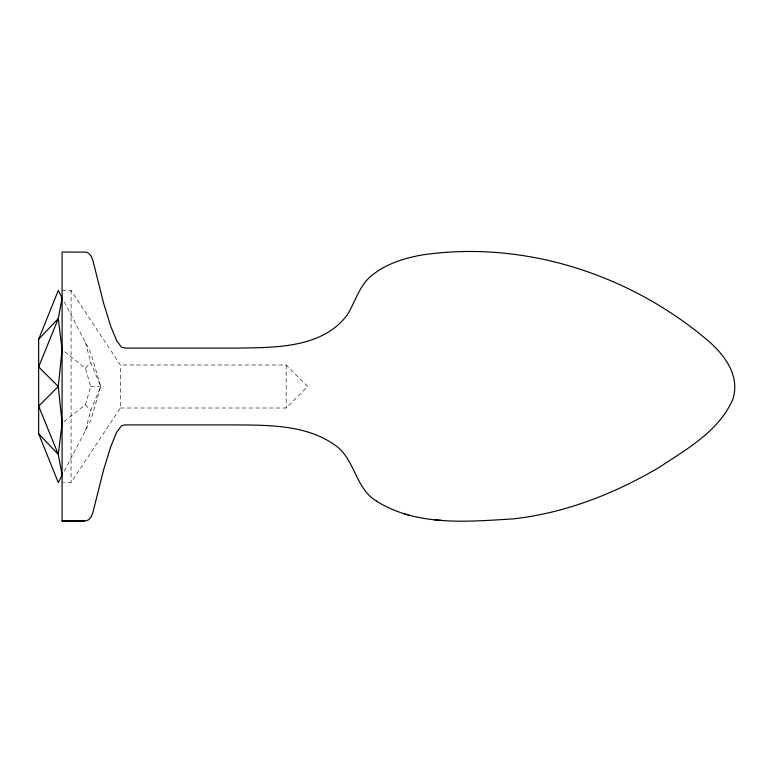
<?xml version="1.0" encoding="UTF-8"?>
<svg xmlns="http://www.w3.org/2000/svg" width="773" height="773" viewBox="0 0 773 773"><rect width="100%" height="100%" fill="white"/><g stroke="black" fill="none" stroke-linecap="round" stroke-linejoin="round"><path stroke-width="0.58" stroke-dasharray="3.87 2.9" d="M85.484 430.493L90.654 410.608L100.77 386.5L90.654 352.401L63.695 300.823M63.975 421.768L85.484 404.723L90.654 386.5L85.484 368.277L63.975 351.232M85.484 342.507L90.654 362.392L100.77 386.5L90.654 420.599L63.695 472.177M62.101 290.464L71.068 290.464L120.366 364.991L120.366 408.009L71.068 482.536L63.222 482.536M85.484 368.277L90.654 362.392M120.366 408.009L286.184 408.009L307.702 386.5L286.184 364.991L120.366 364.991M90.654 386.5L100.77 386.5M85.484 404.723L90.654 410.608M286.184 364.991L286.184 408.009M71.068 290.464L71.068 482.536"/><path stroke-width="1.16" d="M38.65 339.231L58.284 290.464L62.101 297.779L58.284 318.592L38.65 366.924L58.284 386.5L62.101 423.246L58.284 454.408L62.101 475.221L58.284 482.536L38.65 433.769L38.65 339.231L58.284 318.592L62.101 349.754L58.284 386.5L38.65 406.076L58.284 454.408L38.65 433.769M376.625 501.184C417.053 526.577 467.578 521.63 513.04 518.886C564.763 513.214 614.206 493.841 658.828 467.578C686.521 449.335 719.19 431.044 732.852 399.197C740.853 374.364 722.591 352.285 704.532 337.743C626.845 273.352 522.587 240.19 422.068 254.955C404.859 258.095 387.408 263.322 373.407 274.212C359.571 284.087 355.744 301.315 347.164 314.998C322.128 348.546 274.521 347.483 236.886 348.082L124.849 348.082L121.535 347.251L116.597 340.593L110.752 326.322L103.592 303.161L92.886 260.433L91.156 256.134L88.634 253.206L85.851 252.104L62.101 252.056L62.101 520.954L85.851 520.886L88.634 519.794L91.156 516.866L92.886 512.557L103.592 469.839L110.752 446.678L116.597 432.397L121.535 425.739L124.849 424.908L236.886 424.908C270.115 425.189 306.92 425.053 335.163 445.238C355.213 459.201 355.165 488.488 376.625 501.184M434.61 519.785L442.33 520.442M404.463 513.948L408.878 515.176M84.508 520.944L62.101 520.915L84.508 520.944"/></g></svg>
